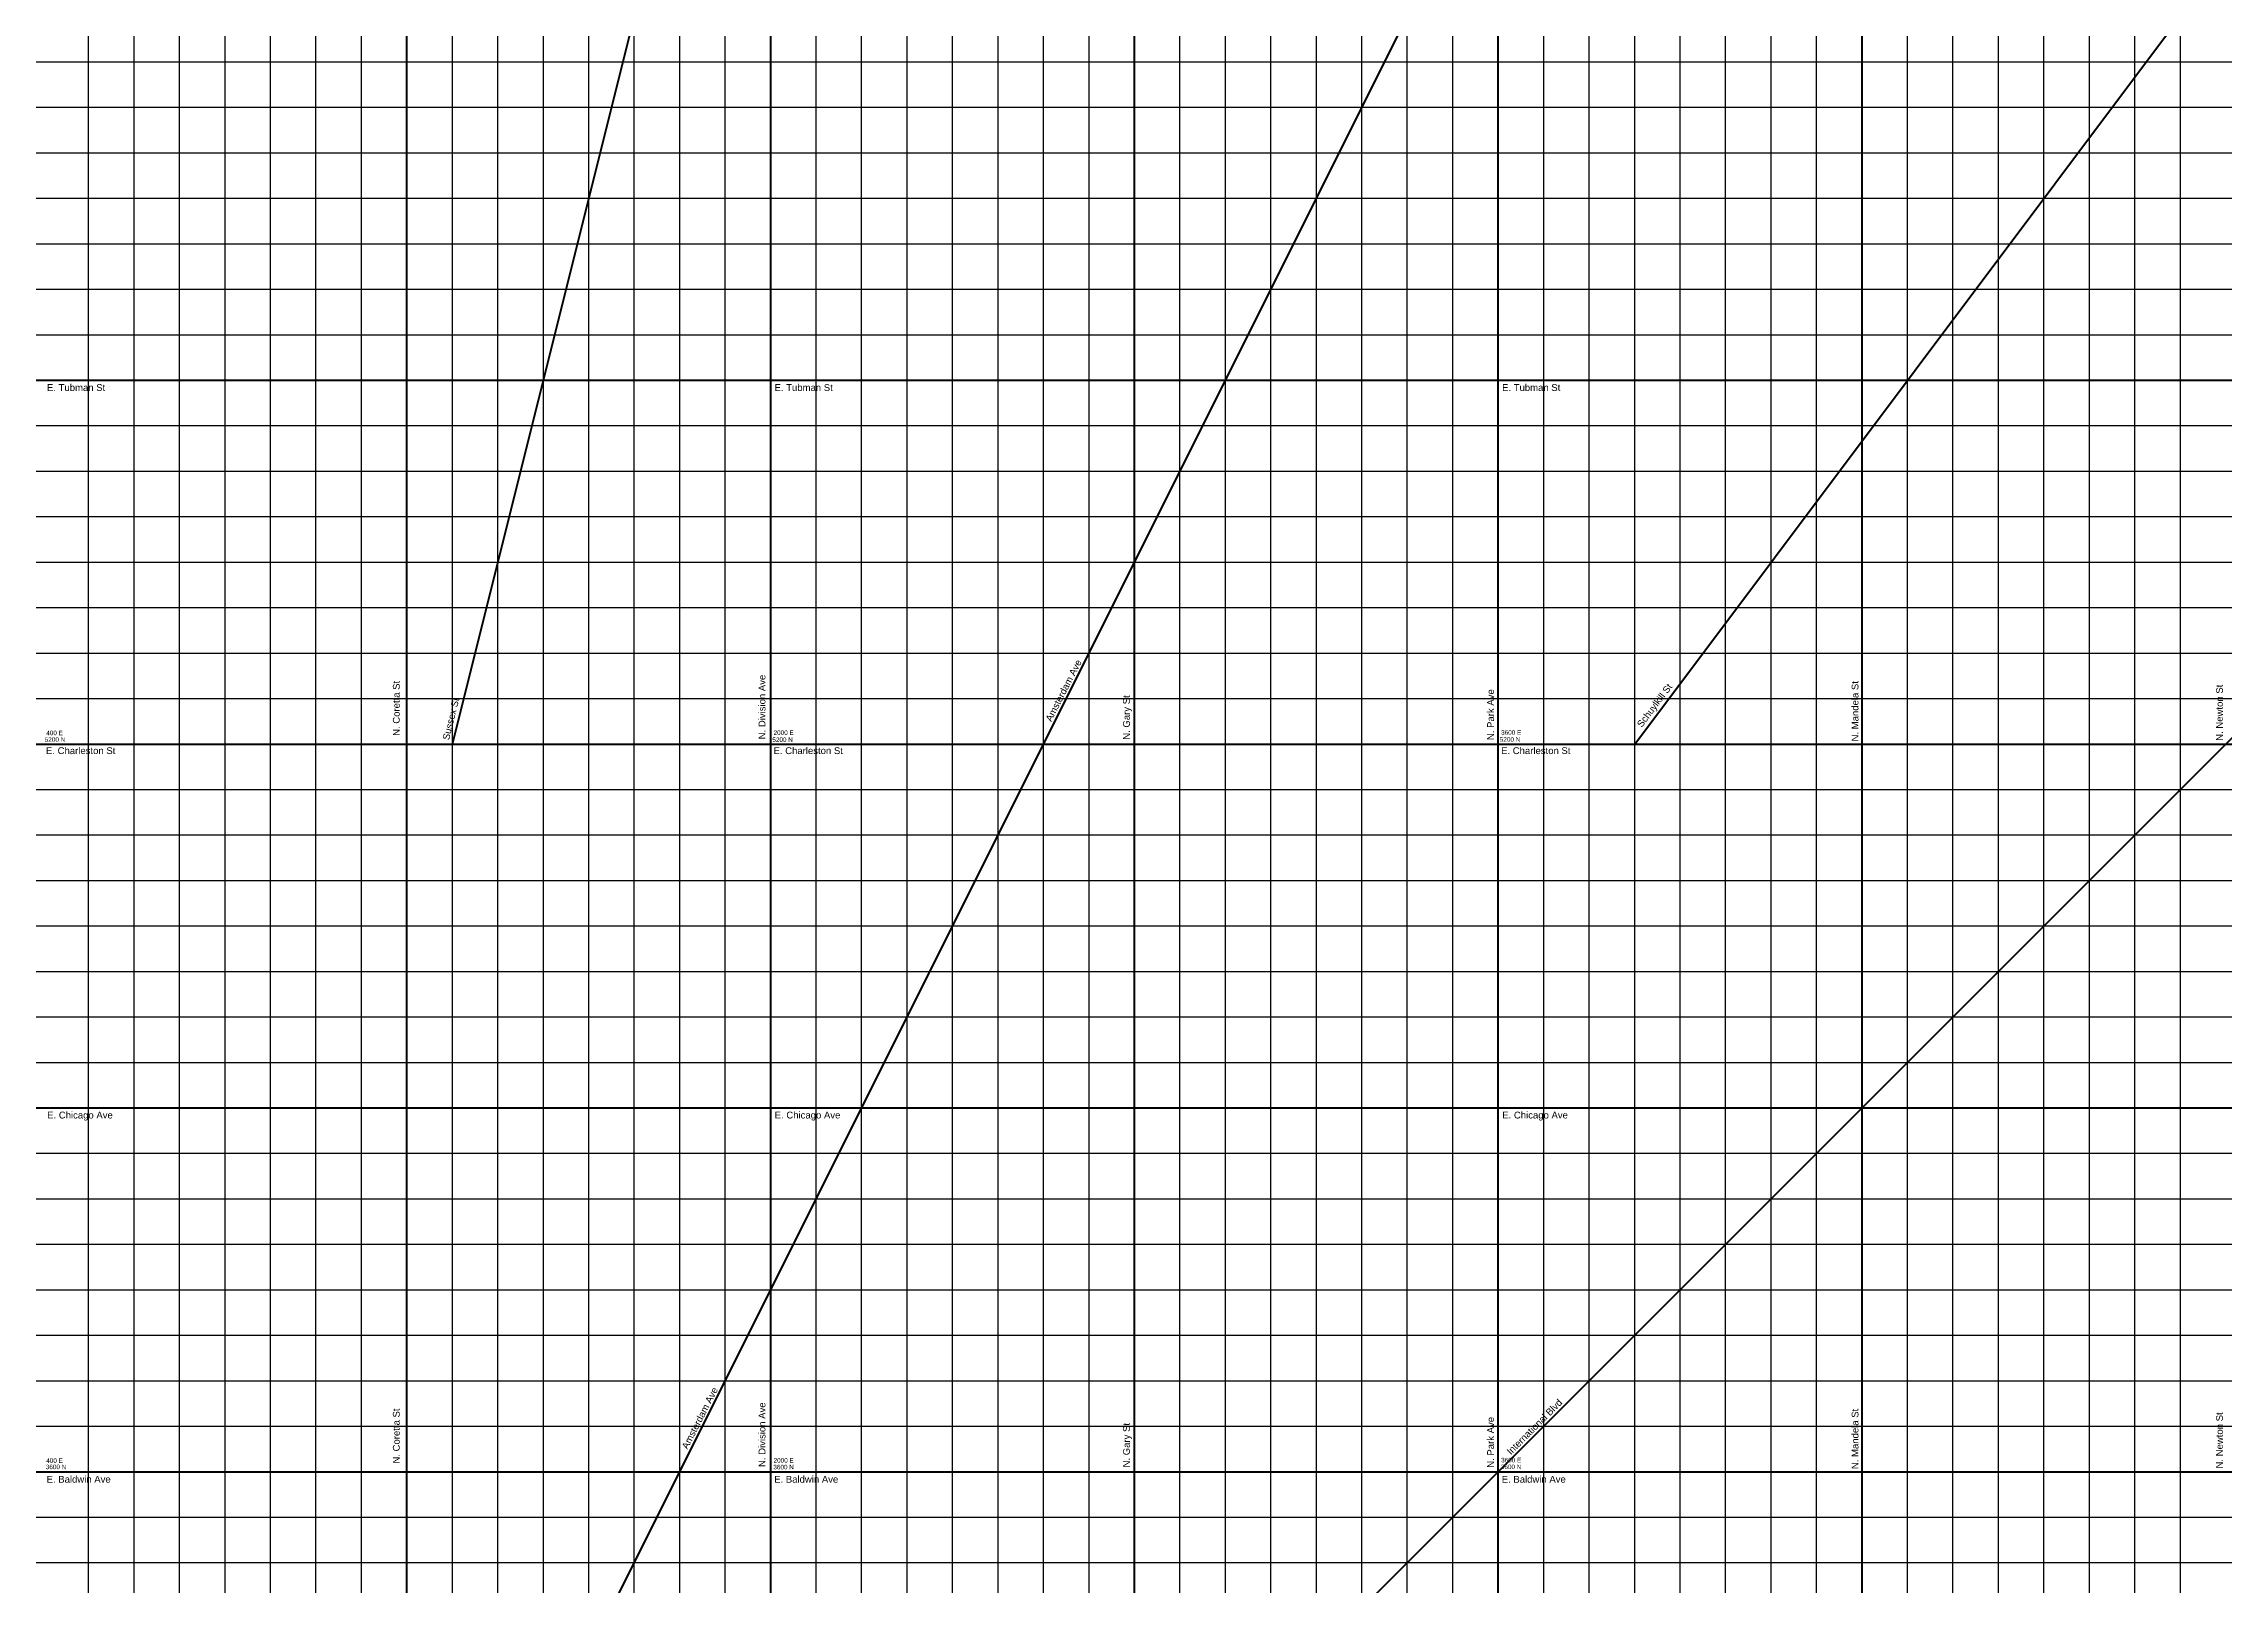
# Model space of a CAD drawing. Header units: inches. Extents: x -196 to 213, y -195 to 213.
# Drawn here: x 16 to 111.9, y 75 to 142.8 of the extents above; entities that cross this region are included whole.
import ezdxf

# ---------------------------------------------------------------- set-up
doc = ezdxf.new("R2010")
doc.units = ezdxf.units.IN
doc.header["$MEASUREMENT"] = 0
doc.linetypes.add('DASHED2', pattern=[0.375, 0.25, -0.125])
for name, color, linetype, lineweight in [('dia-major-st', 7, 'Continuous', 80), ('streets-major', 7, 'Continuous', 80), ('streets-minor', 7, 'Continuous', 30), ('text', 7, 'Continuous', 30), ('walking-path-major', 7, 'DASHED2', 25)]:
    doc.layers.add(name, color=color, linetype=linetype, lineweight=lineweight)
doc.styles.get("Standard").update_dxf_attribs({"font": 'arial.ttf'})

msp = doc.modelspace()

# ---------------------------------------------------------------- linework, layer by layer
at = {"layer": 'dia-major-st'}
for p, q in [((12, 16), (108, 208)), ((34, 112), (58, 208)), ((86, 112), (144, 189.333)), ((16, 16), (142, 142))]:
    msp.add_line(p, q, dxfattribs=at)
at = {"layer": 'streets-major'}
for p, q in [((32, -192), (32, 208)), ((48, -192), (48, 208)), ((64, -192), (64, 208)), ((80, -192), (80, 208)), ((96, -192), (96, 208)), ((-192, 128), (208, 128)), ((-192, 112), (208, 112)), ((-192, 96), (208, 96)), ((-192, 80), (208, 80))]:
    msp.add_line(p, q, dxfattribs=at)
at = {"layer": 'streets-minor'}
for p, q in [((18, -192), (18, 208)), ((20, -192), (20, 208)), ((22, -192), (22, 208)), ((24, -192), (24, 208)), ((26, -192), (26, 208)), ((28, -192), (28, 208)), ((30, -192), (30, 208)), ((34, -192), (34, 208)), ((36, -192), (36, 208)), ((38, -192), (38, 208)), ((40, -192), (40, 208)), ((42, -192), (42, 208)), ((44, -192), (44, 208)), ((46, -192), (46, 208)), ((50, -192), (50, 208)), ((52, -192), (52, 208)), ((54, -192), (54, 208)), ((56, -192), (56, 208)), ((58, -192), (58, 208)), ((60, -192), (60, 208)), ((62, -192), (62, 208)), ((66, -192), (66, 208)), ((68, -192), (68, 208)), ((70, -192), (70, 208)), ((72, -192), (72, 208)), ((74, -192), (74, 208)), ((76, -192), (76, 208)), ((78, -192), (78, 208)), ((82, -192), (82, 208)), ((84, -192), (84, 208)), ((86, -192), (86, 208)), ((88, -192), (88, 208)), ((90, -192), (90, 208)), ((92, -192), (92, 208)), ((94, -192), (94, 208)), ((98, -192), (98, 208)), ((100, -192), (100, 208)), ((102, -192), (102, 208)), ((104, -192), (104, 208)), ((106, -192), (106, 208)), ((108, -192), (108, 208)), ((110, -192), (110, 208)), ((-192, 142), (184, 142)), ((-192, 140), (144, 140)), ((-192, 138), (144, 138)), ((-192, 136), (144, 136)), ((-192, 134), (208, 134)), ((-192, 132), (208, 132)), ((-192, 130), (208, 130)), ((-192, 126), (208, 126)), ((-192, 124), (208, 124)), ((-192, 122), (208, 122)), ((-192, 120), (208, 120)), ((-192, 118), (208, 118)), ((-192, 116), (208, 116)), ((-192, 114), (208, 114)), ((-192, 110), (208, 110)), ((-192, 108), (208, 108)), ((-192, 106), (208, 106)), ((-192, 104), (208, 104)), ((-192, 102), (208, 102)), ((-192, 100), (208, 100)), ((-192, 98), (208, 98)), ((-192, 94), (192, 94)), ((-192, 92), (192, 92)), ((-192, 90), (192, 90)), ((-192, 88), (192, 88)), ((-192, 86), (192, 86)), ((-192, 84), (192, 84)), ((-192, 82), (192, 82)), ((-192, 78), (208, 78)), ((-192, 76), (208, 76))]:
    msp.add_line(p, q, dxfattribs=at)

# ---------------------------------------------------------------- texts
at = {"layer": 'text'}
for s, height, p in [('E. Tubman St', 0.3, (16.167, 127.525)), ('E. Tubman St', 0.3, (48.167, 127.525)), ('E. Tubman St', 0.3, (80.167, 127.525)), ('5200 N', 0.2, (16.07, 112.098)), ('400 E', 0.2, (16.136, 112.386)), ('5200 N', 0.2, (48.071, 112.091)), ('2000 E', 0.2, (48.127, 112.399)), ('5200 N', 0.2, (80.068, 112.101)), ('3600 E', 0.2, (80.126, 112.409)), ('E. Charleston St', 0.3, (16.124, 111.557)), ('E. Charleston St', 0.3, (48.124, 111.557)), ('E. Charleston St', 0.3, (80.124, 111.557)), ('E. Chicago Ave', 0.3, (16.175, 95.532)), ('E. Chicago Ave', 0.3, (48.175, 95.532)), ('E. Chicago Ave', 0.3, (80.175, 95.532)), ('400 E', 0.2, (16.136, 80.386)), ('2000 E', 0.2, (48.127, 80.399)), ('3600 E', 0.2, (80.126, 80.409)), ('3600 N', 0.2, (16.115, 80.11)), ('E. Baldwin Ave', 0.3, (16.152, 79.516)), ('3600 N', 0.2, (48.116, 80.103)), ('E. Baldwin Ave', 0.3, (48.152, 79.516)), ('3600 N', 0.2, (80.113, 80.113)), ('E. Baldwin Ave', 0.3, (80.152, 79.516))]:
    msp.add_text(s, height=height, dxfattribs=at).set_placement(p)
for s, rotation, p in [('Amsterdam Ave', 63, (60.338, 112.961)), ('N. Coretta St', 90, (31.682, 112.357)), ('N. Division Ave', 90, (47.768, 112.205)), ('N. Park Ave', 90, (79.811, 112.172)), ('Schuylkill St', 53, (86.312, 112.705)), ('N. Mandela St', 90, (95.842, 112.112)), ('N. Newton St', 90, (111.869, 112.14)), ('Sussex St', 76, (33.85, 112.15)), ('N. Gary St', 90, (63.797, 112.186)), ('Amsterdam Ave', 63, (44.338, 80.961)), ('N. Coretta St', 90, (31.682, 80.357)), ('N. Division Ave', 90, (47.768, 80.205)), ('N. Mandela St', 90, (95.842, 80.112)), ('N. Newton St', 90, (111.869, 80.14)), ('N. Gary St', 90, (63.797, 80.186)), ('N. Park Ave', 90, (79.811, 80.172))]:
    msp.add_text(s, height=0.3, rotation=rotation, dxfattribs=at).set_placement(p)
at = {"layer": 'walking-path-major'}
msp.add_text('International Blvd', height=0.3, rotation=45, dxfattribs=at).set_placement((80.552, 80.72))

doc.saveas('drawing.dxf')
